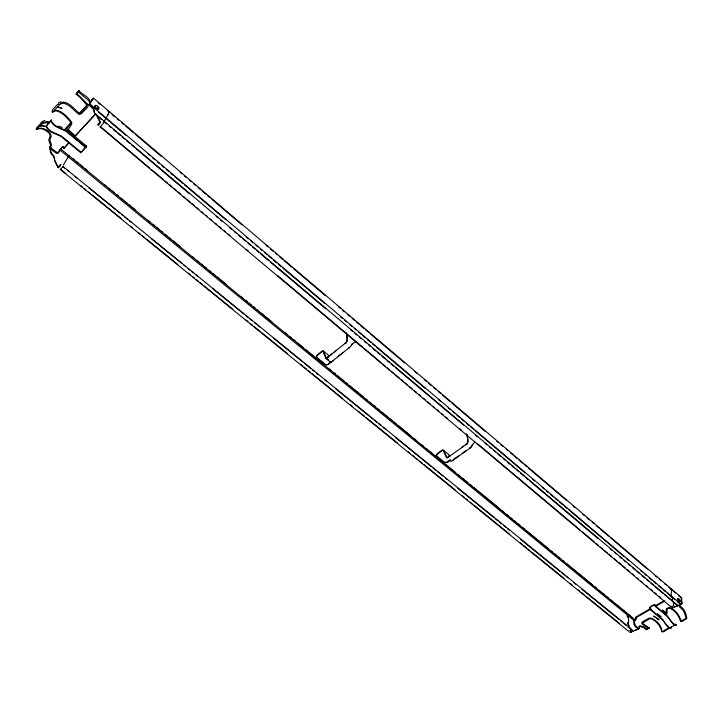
<?xml version="1.0" encoding="UTF-8"?>
<svg xmlns="http://www.w3.org/2000/svg" width="723" height="723" viewBox="0 0 723 723"><rect width="100%" height="100%" fill="white"/><g stroke="black" fill="none" stroke-linecap="round" stroke-linejoin="round"><path stroke-width="1.08" d="M62.874 166.67L64.618 168.025M94.885 105.657L94.74 107.121L96.511 109.074L98.427 109.562M681.012 600.741L681.382 597.957M671.577 590.528L671.378 589.453L668.793 587.266M629.028 626.109L628.043 623.371L628.676 621.455L628.269 617.035L627.302 615.3L628.811 614.893M450.664 460.162L450.664 461.193L451.568 461.229L471.08 447.356L472.598 444.546M62.91 166.444L631.143 628.874L630.962 630.14L628.658 631.369L60.316 169.471M670.917 606.037L671.351 606.977L673.728 605.513L673.312 601.608A2.955 1.853 -49.3 0 1 672.896 598.427A2.368 1.482 -49.4 0 0 672.742 597.261L671.875 596.547C669.299 596.276 673.881 587.483 670.592 589.634M671.043 606.931L100.126 126.823M638.635 626.859L639.349 626.208L643.371 627.41L646.353 629.67L647.103 629.498L647.727 628.007L648.63 628.63L649.326 627.971L647.691 627.266M93.61 109.58L88.983 104.844L89.706 102.991L88.902 100.75L78.138 91.767L79.033 90.547L76.069 93.999L81.112 98.391L86.832 105.052L86.48 106.389L80.84 112.544L79.205 113.05C74.071 109.245 70.185 102.937 63.371 102.115L61.084 103.009L52.625 112.164L52.074 111.532L52.472 110.013L57.253 104.69L58.762 104.085L59.494 104.537M78.138 91.767L76.069 93.999M351.333 345.359L352.02 344.067L356.529 341.392M63.172 166.236L60.289 169.616M103.904 121.473L106.633 123.913M453.258 459.701L453.475 460.217L453.592 459.213M66.832 129.76L86.588 146.145L86.028 147.167L85.657 147.564L66.028 131.297C60.759 128.314 53.412 127.203 50.8 120.931L51.008 120.325L46.344 125.865C48.938 132.146 56.295 133.213 61.554 136.168L81.166 152.363L80.795 152.752L61.184 136.566C55.924 133.61 48.568 132.544 45.974 126.272L51.496 119.864L51.17 120.524C53.773 126.805 61.121 127.908 66.389 130.899L86.028 147.167M628.395 621.69L627.808 623.217A2.323 1.428 -51.2 0 0 627.763 623.533M59.385 150.492L57.939 153.33L56.331 153.24L51.243 149.544L49.842 147.555L50.628 145.648L48.712 140.217L50.203 135.608L49.435 133.583C46.155 130.185 40.994 126.823 36.358 129.67L36.304 128.116L40.85 123.335L46.688 121.491L49.833 122.088M677.424 601.717L680.795 604.591L681.581 604.247A1.536 0.578 58.5 0 0 681.744 603.705L681.69 597.704L93.475 98.12L91.541 100.795M333.05 360.524L332.842 360.967L333.529 360.632M330.727 361.337L330.782 362.458L350.628 346.552L352.408 343.75M108.007 114.568L102.892 123.913L100.09 126.995M85.657 147.564L86.154 146.652L81.166 152.363M80.795 152.752L86.588 146.145M627.067 615.156L627.781 614.46L628.639 614.667M64.284 147.718L62.784 146.489L62.44 147.04L63.94 148.278L68.956 142.666M91.667 100.714L90.248 103.018A2.015 0.94 42.7 0 0 90.348 103.976L90.908 105.115L681.156 604.41L678.346 605.549M51.161 144.943L49.652 147.338A1.961 0.985 41.7 0 0 49.715 148.296L50.637 152.282A5.865 3.958 -83.4 0 0 51.685 154.505A6.769 4.555 -83.8 0 1 54.577 160.596L58.147 167.872L60.117 166.218L60.416 164.853M50.935 145.422L49.914 147.04A1.961 0.985 41.7 0 0 49.986 147.998L51.08 152.589L53.701 155.834L54.948 160.768L58.165 167.293L60.877 164.365L59.033 166.127M316.421 356.367L322.241 351.242L322.982 351.405L326.028 358.554L330.538 362.268M107.745 114.84L109.769 111.957L109.164 112.535M67.664 157.207L68.45 156.213M63.317 165.025L68.902 155.752M91.767 100.578L89.968 103.326A2.015 0.94 42.7 0 0 90.068 104.284L93.303 108.522L94.695 113.692L101.627 119.693M92.698 99.259L92.996 98.653M436.403 454.894L442.313 450.33L443.091 450.537L446.904 458.084L466.995 443.94C469.706 441.482 466.95 437.505 466.931 434.577M669.552 627.998L663.777 631.721L661.961 631.748C660.316 625.946 656.538 620.686 650.709 618.572L649.281 618.816L642.846 622.928L643.416 623.958L649.326 627.971M59.846 149.824L62.784 146.489M92.878 98.708L91.514 100.443L93.475 98.12M100.09 122.115L97.768 125.034L98.617 124.934L100.389 122.558L96.81 115.002A7.013 4.817 -81.6 0 1 93.773 108.83A6.019 4.121 -81.8 0 0 92.671 106.57L90.908 105.115M100.054 122.232L98.048 124.654L100 122.404L96.792 115.617M65.169 129.146L71.225 122.539M79.539 113.457L87.094 105.197M65.043 129.354L71.098 122.747M80.172 112.833L86.977 105.404M62.44 147.04L58.653 152.562L57.045 152.463L51.957 148.766L50.556 146.778L51.342 144.871L49.887 139.837L51.27 136.123L50.212 133.267C46.968 129.715 41.862 126.57 37.09 129.128C39.738 125.224 44.148 121.166 49.236 123.145M74.948 136.186L94.586 114.957M63.94 148.278L69.245 142.539M74.55 136.81L95.77 113.873M681.211 602.458L681.771 601.888L682.25 603.045L679.963 605.296L680.207 606.109C684.32 608.775 686.317 613.71 686.841 618.409L682.53 621.184L680.605 621.527C678.716 615.698 675.192 610.158 669.182 607.971L667.112 608.92L666.949 613.954L662.593 610.682L662.503 609.95L666.461 613.104L666.154 609.57L666.669 608.477L669.453 607.609C675.644 609.606 679.277 615.183 681.174 621.093L686.109 618.301L684.392 612.706L682.946 610.067L679.358 606.696L679.141 605.214M661.961 631.748L669.263 627.627M69.092 155.807L68.549 156.186M671.278 626.552L670.474 628.667L667.862 626.995L662.557 619.918L649.778 609.2L649.661 608.106A0.985 0.615 -50.2 0 1 650.339 606.94L655.128 604.555L655.4 605.946L667.519 616.059L671.712 622.06L676.104 625.485L676.385 624.645L675.372 624.238M109.281 112.481L107.727 110.872M630.61 630.131L630.899 629.155M52.625 112.164L55.671 110.673C62.142 112.038 66.724 117.442 70.727 122.304L70.718 123.443L67.131 128.378L67.284 129.507L74.288 135.779L74.623 135.228L68.215 129.706L71.694 124.166L71.722 122.368C67.944 117.18 62.991 111.794 56.493 110.23L54.496 110.8M475.508 442.133C473.267 441.898 469.905 449.977 469.579 447.835M330.221 355.436L331.893 354.062M334.415 352.011L336.096 350.646M328.784 363.687L331.062 361.843M333.258 360.334L327.962 364.618L325.847 365.007L316.475 357.316L317.017 355.255L322.322 350.908L323.326 351.007L329.019 355.707M338.084 356.439L343.127 352.354M461.735 447.374L463.533 446.091M449.634 460.117L446.941 462.024L444.889 462.359M450.492 459.819C445.784 466.434 439.946 459.629 436.385 455.743L436.99 453.845L442.359 449.977L443.434 450.185L450.393 455.924M454.152 459.06L458.635 455.87M462.223 453.321L465.811 450.772M630.492 632.182L629.995 632.453L638.427 628.938A1.5 0.615 59 0 0 638.617 628.649M670.908 589.652L671.378 589.453M650.736 608.423L635.58 617.189L636.583 618.671L634.396 620.506C633.899 623.741 635.743 626.66 638.454 628.305L639.457 628.459L639.403 626.425L640.135 625.756L644.094 627.139L647.103 629.498M656.059 605.341L664.094 600.696M649.778 609.2L650.176 608.974C649.037 606.76 655.354 602.901 655.002 606.172L667.121 616.285L673.095 624.039L675.707 625.711L675.49 624.681M635.653 617.903L650.971 609.055M655.752 606.29L664.365 601.31M630.284 632.273L632.3 631.071L632.327 630.329M674.722 606.85L672.245 607.79M674.676 625.133L671.441 626.968L671.143 628.124L670.393 628.35L666.479 625.024L662.286 619.042L650.176 608.974M41.075 122.295L44.943 120.334M631.83 631.387L632.779 630.402L632.128 630.013M674.523 606.931L678.038 605.612L95.047 113.529M58.382 103L61.075 101.636M680.235 604.627L677.677 605.793L673.122 601.934M674.993 606.705L677.578 605.693M636.294 629.914L634.405 630.592M327.058 364.726L328.025 364.302M630.411 632.264L632.905 631.278M637.695 629.281L638.138 629.1A1.5 0.615 59.1 0 0 638.328 628.558M680.207 604.681L680.714 604.491M60.66 103.958L62.856 103.163C69.905 104.166 73.755 110.881 79.313 114.577L81.618 113.502L87.817 106.995L88.287 104.853L76.656 93.403M673.104 607.781L672.616 607.772M39.729 126.543L42.305 125.82L45.513 126.534M323.326 351.007L326.416 358.192L328.54 356.801L328.332 357.243L328.152 356.195L329.092 356.041M330.917 361.907L331.405 361.852M449.625 455.544L448.802 455.761L449.019 456.782L449.182 456.34L446.977 457.505L443.434 450.185M638.689 628.902L635.743 627.157L633.845 624.283L633.972 619.837L636.511 617.948L636.583 618.671M679.575 604.762L680.551 604.943M680.37 604.311L681.346 604.491M41.428 125.468L45.016 126.263M57.641 107.049L62.006 108.323L58.328 107.302M58.491 126.154L62.196 127.456M324.88 364.193L325.91 364.69M657.117 618.427L658.761 619.566L653.574 616.005L659.15 619.828M326.028 358.554L346.751 342.069L347.492 339.62L346.507 333.303M67.248 170.167L69.001 171.595M75.129 176.584L76.873 178.003M89.128 187.989L115.382 209.363M117.135 210.791L119.765 212.933M121.509 214.351L123.262 215.779M125.016 217.207L127.637 219.34M129.39 220.768L131.143 222.196M151.27 238.59L181.907 263.534M183.651 264.961L185.404 266.38M188.025 268.522L189.778 269.95M191.532 271.369L193.276 272.797M195.906 274.939L197.659 276.358M212.535 288.477L244.04 314.134M245.793 315.562L248.423 317.695M250.167 319.123L251.92 320.551M254.55 322.693L256.294 324.112M258.048 325.54L259.801 326.968M273.8 338.364L302.684 361.889M304.437 363.317L310.565 368.305M312.309 369.724L314.062 371.152M316.692 373.294L318.436 374.713M324.564 379.702L326.317 381.129M335.942 388.974L369.2 416.05M370.953 417.478L372.707 418.906M374.451 420.334L377.081 422.467M378.825 423.895L380.578 425.323M383.208 427.456L384.952 428.884M395.463 437.433L431.342 466.66M433.095 468.079L435.716 470.221M437.469 471.649L439.223 473.068M440.967 474.496L442.72 475.924M445.35 478.066L447.094 479.485M457.596 488.043L493.484 517.261M495.237 518.689L497.858 520.822M499.611 522.25L501.364 523.678M503.985 525.811L505.739 527.239M507.492 528.667L509.236 530.086M520.614 539.358L552.128 565.015M553.872 566.434L560 571.423M561.753 572.851L564.374 574.993M566.127 576.421L567.88 577.84M574.008 582.828L575.752 584.256M581.879 589.245L618.644 619.177M620.388 620.605L622.142 622.033M623.895 623.452L626.516 625.594M628.269 627.022L630.022 628.441M60.578 169.254L65.829 173.52M80.714 185.621L82.467 187.04M84.22 188.468L85.965 189.887M88.595 192.02L90.348 193.448M92.101 194.867L120.994 218.355M130.628 226.182L132.372 227.6M138.509 232.58L140.253 234.008M142.006 235.427L144.636 237.56M146.389 238.988L177.912 264.6M188.414 273.14L190.167 274.568M192.797 276.701L194.541 278.12M196.294 279.548L198.048 280.967M199.801 282.395L202.422 284.528M204.175 285.947L232.191 308.721M246.209 320.108L247.953 321.527M250.583 323.66L252.336 325.088M254.089 326.507L260.217 331.486M261.97 332.914L287.356 353.547M300.497 364.22L302.241 365.648M303.994 367.067L306.624 369.2M308.378 370.628L310.122 372.047M311.875 373.475L342.521 398.373M350.402 404.781L352.155 406.199M358.283 411.188L360.036 412.607M361.789 414.026L364.41 416.168M366.163 417.587L397.686 443.208M408.197 451.739L409.941 453.167M412.571 455.3L414.324 456.728M416.077 458.147L417.822 459.566M419.575 460.994L422.205 463.127M423.958 464.555L455.472 490.167M462.485 495.861L464.229 497.279M465.983 498.707L467.736 500.126M470.357 502.268L472.11 503.687M473.863 505.106L509.76 534.288M520.271 542.819L522.024 544.247M523.777 545.666L526.398 547.808M528.152 549.227L529.905 550.646M531.658 552.074L564.048 578.4M570.185 583.38L571.929 584.808M578.057 589.787L579.81 591.206M581.563 592.634L584.193 594.767M585.937 596.186L619.213 623.226M72.707 158.464L74.451 159.891M76.195 161.328L78.816 163.47M80.56 164.907L83.181 167.049M84.925 168.486L87.546 170.637M104.582 184.609L106.326 186.037M108.947 188.188L110.691 189.616M112.436 191.053L114.18 192.481M116.801 194.632L118.545 196.06M121.166 198.21L122.91 199.647M124.654 201.075L127.275 203.226M129.019 204.654L135.129 209.67M148.658 220.759L150.402 222.196M153.023 224.347L154.767 225.775M156.511 227.203L159.132 229.354M160.877 230.791L162.621 232.219M165.242 234.369L166.986 235.797M168.73 237.234L171.351 239.385M173.095 240.813L180.081 246.543M192.743 256.927L194.487 258.364M197.108 260.506L198.852 261.943M201.473 264.094L203.217 265.522M204.961 266.959L206.706 268.387M209.327 270.538L211.071 271.965M212.824 273.402L215.436 275.544M217.189 276.981L225.91 284.139M241.184 296.674L242.937 298.102M245.549 300.253L247.302 301.681M249.046 303.118L251.667 305.26M253.411 306.697L255.156 308.125M256.9 309.561L259.521 311.712M261.265 313.14L271.74 321.735M285.269 332.833L287.022 334.27M289.634 336.412L291.387 337.849M293.131 339.277L295.743 341.428M297.496 342.856L303.606 347.871M305.35 349.308L307.971 351.45M309.715 352.887L316.701 358.617M321.5 362.557L323.244 363.985M329.354 369.001L331.107 370.429M333.719 372.58L335.472 374.008M337.216 375.445L339.837 377.596M341.581 379.024L344.202 381.175M345.946 382.603L347.691 384.04M349.435 385.467L352.056 387.618M353.8 389.046L363.407 396.927M365.576 398.716L367.329 400.144M369.941 402.295L371.694 403.723M373.439 405.16L375.183 406.588M377.804 408.739L379.548 410.167M382.169 412.318L383.913 413.755M385.657 415.183L388.278 417.334M390.022 418.762L396.132 423.777M397.876 425.205L408.35 433.8M409.67 434.885L411.414 436.312M414.035 438.463L415.779 439.891M421.889 444.907L423.642 446.335M426.254 448.486L428.007 449.923M429.751 451.351L432.363 453.502M434.116 454.93L455.065 472.119M458.111 474.613L459.855 476.05M462.476 478.201L464.22 479.629M465.964 481.066L467.709 482.494M470.33 484.645L472.074 486.073M473.818 487.51L476.439 489.652M478.183 491.089L500.009 508.992M502.205 510.79L503.949 512.218M506.57 514.369L508.314 515.806M510.058 517.234L512.679 519.385M514.424 520.813L516.168 522.25M517.921 523.678L520.533 525.829M522.286 527.257L524.898 529.408M526.651 530.845L548.016 548.377M550.637 550.519L552.381 551.956M554.134 553.384L556.746 555.535M558.49 556.963L561.111 559.114M562.856 560.551L564.609 561.979M566.353 563.407L568.974 565.558M570.718 566.995L592.119 584.555M594.74 586.696L596.484 588.133M599.105 590.275L600.849 591.712M602.593 593.14L605.214 595.291M606.959 596.728L608.703 598.156M610.456 599.593L613.068 601.735M614.821 603.172L630.456 615.996M630.944 616.403L632.688 617.831M60.596 148.839L635.49 620.379M59.62 149.715L634.053 620.515M672.498 597.55L671.568 596.656M648.63 628.63L642.747 624.636L641.644 623.009L642.485 621.807L648.874 618.246L650.854 618.057C655.878 620.135 660.235 623.949 661.762 629.326M318.87 359.25L316.538 356.99M320.587 360.669L323.163 362.783M437.713 456.8L443.94 461.907M326.416 358.192L328.667 360.045M657.478 613.619L661.138 616.665M100.37 126.615L149.598 167.998M151.324 169.453L163.416 179.62M165.142 181.066L167.727 183.244M169.453 184.699L172.047 186.877M173.773 188.332L176.367 190.511M178.093 191.966L180.687 194.144M183.271 196.322L185.865 198.5M187.591 199.946L190.185 202.124M191.911 203.579L194.496 205.757M196.222 207.212L198.816 209.39M201.41 211.568L203.136 213.014M205.73 215.201L207.456 216.647M210.041 218.825L211.767 220.28M215.228 223.181L216.954 224.636M219.539 226.814L221.265 228.269M223.859 230.447L225.585 231.893M228.179 234.071L229.905 235.526M246.308 249.327L248.043 250.773M277.397 275.463L362.892 347.347M364.618 348.802L381.03 362.594M382.756 364.049L385.341 366.227M387.067 367.673L389.661 369.851M391.387 371.306L393.981 373.484M395.707 374.939L399.159 377.84M400.885 379.295L403.479 381.473M405.205 382.928L407.799 385.106M409.525 386.552L412.11 388.73M414.704 390.908L416.43 392.363M419.024 394.541L420.75 395.996M423.344 398.174L425.07 399.629M427.655 401.807L430.248 403.985M432.842 406.163L434.568 407.609M437.153 409.787L438.888 411.242M441.473 413.42L443.199 414.875M445.793 417.054L447.519 418.5M459.611 428.667L461.337 430.122M477.74 443.913L580.506 530.321M582.232 531.776L594.324 541.943M596.05 543.389L598.644 545.567M600.37 547.022L602.955 549.2M604.69 550.655L607.275 552.833M609.001 554.288L611.595 556.466M614.189 558.644L616.773 560.822M618.499 562.268L621.093 564.446M622.819 565.901L625.413 568.079M627.139 569.534L629.733 571.712M632.318 573.89L634.044 575.336M636.638 577.514L638.364 578.969M640.958 581.147L642.684 582.602M646.136 585.503L647.862 586.959M650.456 589.137L652.182 590.592M654.776 592.77L656.502 594.216M659.087 596.394L660.813 597.849M93.565 108.088L89.733 104.022L90.456 102.178C88.974 96.575 82.539 94.812 78.952 90.809M98.409 112.056L125.775 135.201M148.197 154.162L149.923 155.617M152.508 157.804L154.234 159.268M157.677 162.178L159.403 163.642M161.988 165.829L163.714 167.284M166.308 169.471L168.893 171.658M170.619 173.122L173.204 175.309M174.93 176.764L182.693 183.335M184.41 184.79L187.004 186.977M188.721 188.432L225.802 219.792M246.498 237.298L248.224 238.753M250.818 240.94L252.535 242.404M255.987 245.314L257.713 246.778M260.298 248.965L262.024 250.42M264.609 252.607L267.203 254.794M268.92 256.258L271.514 258.445M273.231 259.9L276.683 262.82M278.409 264.275L280.994 266.471M282.72 267.926L324.979 303.66M340.497 316.782L342.223 318.247M344.808 320.434L346.534 321.889M349.986 324.808L351.712 326.263M354.297 328.45L356.023 329.914M358.608 332.101L361.193 334.288M362.919 335.743L365.504 337.93M367.23 339.394L370.682 342.313M372.408 343.768L374.993 345.956M376.719 347.411L425.007 388.251M438.807 399.918L440.533 401.382M448.287 407.944L450.013 409.399M452.598 411.586L454.324 413.05M456.918 415.237L459.503 417.424M461.229 418.879L463.814 421.066M466.398 423.253L468.983 425.449M470.709 426.904L473.303 429.091M475.02 430.546L525.043 472.851M532.797 479.412L534.523 480.867M542.286 487.429L544.012 488.893M546.597 491.08L548.323 492.535M550.908 494.722L553.493 496.909M555.219 498.373L557.813 500.56M559.53 502.015L562.982 504.934M564.708 506.389L567.293 508.585M569.019 510.04L624.211 556.71M626.796 558.897L628.522 560.361M640.596 570.564L642.322 572.029M644.907 574.216L646.633 575.671M649.218 577.858L651.803 580.045M653.529 581.509L656.113 583.696M658.698 585.883L661.292 588.07M663.018 589.525L665.603 591.712M667.329 593.176L674.966 599.638M109.218 126.1L110.944 127.555M113.529 129.733L116.114 131.92M117.84 133.375L120.425 135.553M122.151 137.008L124.736 139.196M126.462 140.651L129.914 143.561M131.64 145.016L134.225 147.203M135.951 148.658L189.408 193.764M216.132 216.322L217.858 217.777M220.443 219.955L222.169 221.41M229.932 227.962L231.658 229.417M234.243 231.595L235.969 233.05M238.554 235.237L241.139 237.415M242.865 238.87L245.449 241.057M248.034 243.235L250.628 245.422M252.345 246.877L254.939 249.055M256.656 250.51L259.25 252.698M260.976 254.153L268.73 260.705M270.456 262.16L325.639 308.721M350.646 329.824L352.372 331.279M354.957 333.457L356.683 334.912M359.268 337.099L360.994 338.554M364.437 341.464L366.163 342.919M368.748 345.097L370.474 346.552M373.059 348.739L375.653 350.917M377.37 352.372L379.964 354.559M381.681 356.014L385.133 358.924M386.859 360.379L389.444 362.557M391.17 364.012L393.755 366.2M395.481 367.655L463.597 425.133M475.671 435.318L477.397 436.773M485.151 443.326L486.877 444.781M489.462 446.959L491.188 448.414M493.773 450.601L495.499 452.056M498.084 454.234L500.678 456.421M503.262 458.599L504.988 460.054M507.573 462.241L510.158 464.419M511.884 465.874L514.469 468.061M516.195 469.516L518.78 471.694M520.506 473.149L523.958 476.059M525.675 477.514L528.269 479.701M529.986 481.156L598.102 538.635M610.176 548.82L611.902 550.275M614.487 552.462L616.213 553.917M619.665 556.827L621.382 558.283M623.976 560.461L625.693 561.916M628.287 564.103L630.013 565.558M632.598 567.736L635.183 569.923M636.909 571.378L639.494 573.556M642.078 575.743L644.663 577.921M646.389 579.376L648.974 581.563M650.7 583.018L653.285 585.196M655.011 586.651L662.774 593.203M664.5 594.658L672.128 600.985M98.301 102.865L100.009 104.32M112.029 114.514L114.605 116.71M117.189 118.906L118.906 120.361M121.491 122.558L124.076 124.745M125.793 126.209L133.538 132.788M135.255 134.243L161.075 156.168M180.009 172.246L181.726 173.701M184.311 175.897L186.028 177.352M189.471 180.28L191.197 181.744M193.773 183.931L195.499 185.395M198.075 187.582L200.66 189.778M202.377 191.243L205.82 194.162M207.546 195.626L210.122 197.813M211.848 199.277L241.97 224.853M266.064 245.305L267.781 246.769M270.366 248.965L272.942 251.152M275.526 253.348L277.243 254.803M279.828 256.999L282.413 259.196M284.13 260.651L291.875 267.23M293.601 268.694L325.44 295.725M338.346 306.688L340.063 308.143M342.648 310.339L344.374 311.803M347.808 314.722L349.534 316.186M352.11 318.373L354.695 320.569M356.421 322.033L358.997 324.22M360.723 325.684L364.166 328.604M365.883 330.068L368.468 332.255M370.185 333.719L404.609 362.946M414.93 371.712L416.656 373.176M424.401 379.756L426.118 381.211M428.703 383.407L431.288 385.594M433.863 387.79L435.589 389.254M438.165 391.441L440.75 393.637M442.467 395.101L450.212 401.672M451.938 403.136L485.495 431.631M496.683 441.129L498.409 442.593M500.985 444.781L502.711 446.245M506.154 449.164L507.871 450.628M510.456 452.824L513.032 455.011M514.758 456.475L517.334 458.662M519.06 460.126L522.503 463.045M524.22 464.509L526.805 466.706M528.522 468.161L566.389 500.316M573.276 506.163L574.993 507.618M582.738 514.198L584.455 515.662M587.04 517.849L589.625 520.045M592.2 522.232L593.926 523.696M596.511 525.883L599.087 528.079M600.813 529.543L608.558 536.114M610.275 537.578L647.275 569.001M655.02 575.571L656.746 577.035M659.322 579.222L661.048 580.686M664.491 583.615L666.208 585.07M673.872 591.577L675.544 592.996M678.879 595.833L680.551 597.243M627.184 616.457L627.989 617.252M97.397 106.796L98.572 108.098M344.591 343.416C347.067 345.196 347.989 335.535 345.928 332.481M465.305 444.338C468.323 446.57 468.206 436.358 466.308 433.728M436.412 455.4L436.936 456.168M349.299 347.266L349.516 347.926L349.01 347.582M679.304 600.099L679.792 601.753L679.033 601.997L677.297 598.933L678.472 598.527L679.674 599.882L680.144 601.464L679.412 601.699L677.749 598.761M627.916 624.383A2.892 1.771 -51.4 0 1 628.215 627.564M681.446 603.877A1.527 0.578 58.5 0 1 681.283 604.419M98.87 107.673L98.735 109.074L96.891 108.604L95.192 106.733L95.337 105.323L97.171 105.802L98.87 107.673"/></g></svg>
